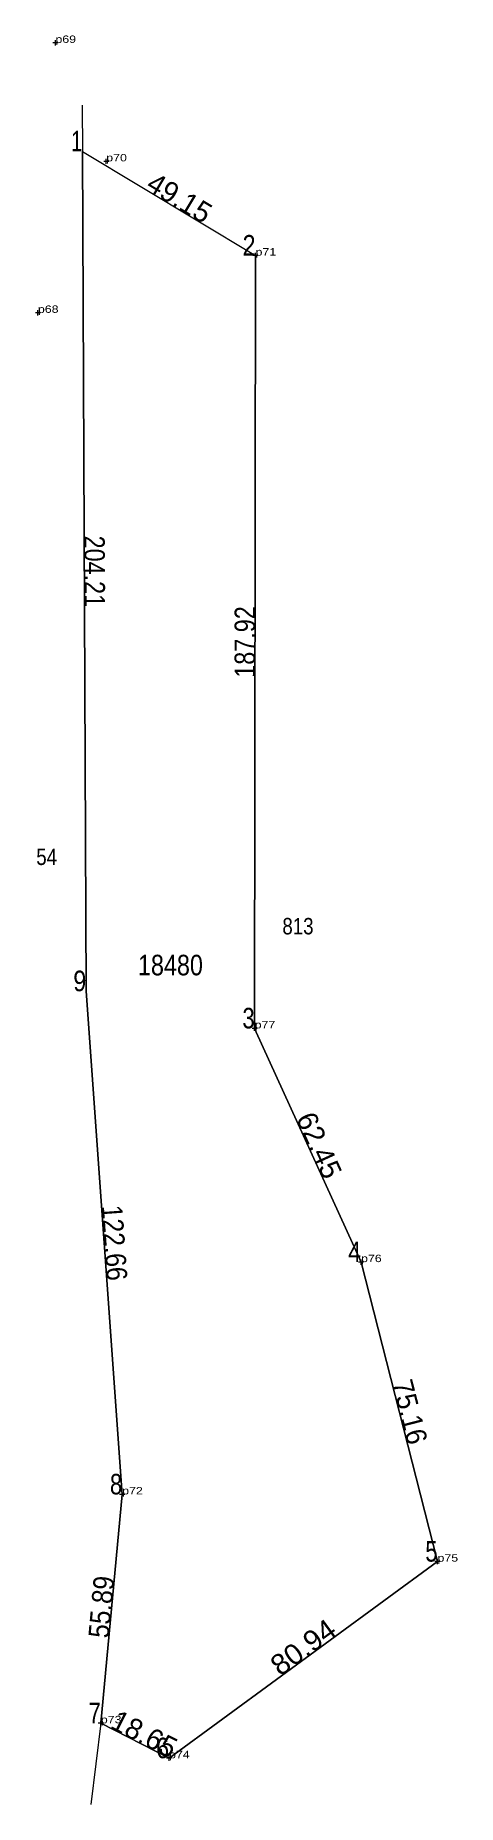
# Model space of a CAD drawing. Header units: metres. Extents: x 551106 to 552488, y 1823968 to 1824398.
# Drawn here: x 551105.6 to 551208.3, y 1823968.1 to 1824398.3 of the extents above.
import ezdxf
from ezdxf.enums import TextEntityAlignment as Align

# ---------------------------------------------------------------- set-up
doc = ezdxf.new("R2010")
doc.units = ezdxf.units.M
doc.header["$LTSCALE"] = 2
for name, color, linetype, lineweight in [('1', 7, 'Continuous', 13), ('10', 7, 'Continuous', 13), ('15', 7, 'Continuous', 13), ('63', 7, 'Continuous', 13), ('7', 7, 'Continuous', 13)]:
    doc.layers.add(name, color=color, linetype=linetype, lineweight=lineweight)
doc.layers.add('12', color=7, linetype='Continuous')

msp = doc.modelspace()

# ---------------------------------------------------------------- linework, layer by layer
at = {"layer": '1'}
msp.add_lwpolyline([(551117.05, 1824370.09), (551159.17, 1824344.76), (551158.95, 1824156.84), (551184.84, 1824100.01), (551203.44, 1824027.19), (551138.13, 1823979.38), (551121.53, 1823987.88), (551126.72, 1824043.53), (551117.99, 1824165.88)], close=True, dxfattribs=at)
at = {"layer": '10'}
msp.add_lwpolyline([(551116.99, 1824381.3), (551117.05, 1824370.09), (551117.99, 1824165.88)], dxfattribs=at)
at = {"layer": '15'}
for p, q in [((551117.05, 1824370.09), (551159.17, 1824344.76)), ((551121.53, 1823987.88), (551119.08, 1823968.1))]:
    msp.add_line(p, q, dxfattribs=at)
msp.add_lwpolyline([(551117.99, 1824165.88), (551126.72, 1824043.53), (551121.53, 1823987.88), (551138.13, 1823979.38), (551203.44, 1824027.19), (551184.84, 1824100.01), (551158.95, 1824156.84), (551159.17, 1824344.76)], dxfattribs=at)
at = {"layer": '7'}
for p, q in [((551111.11, 1824396.47), (551109.86, 1824396.47)), ((551110.49, 1824395.85), (551110.49, 1824397.1)), ((551123.47, 1824367.66), (551122.22, 1824367.66)), ((551122.84, 1824367.03), (551122.84, 1824368.28)), ((551159.79, 1824344.76), (551158.54, 1824344.76)), ((551159.17, 1824344.14), (551159.17, 1824345.39)), ((551106.22, 1824330.21), (551106.22, 1824331.45)), ((551106.85, 1824330.83), (551105.6, 1824330.83)), ((551159.57, 1824156.84), (551158.33, 1824156.84)), ((551158.95, 1824156.21), (551158.95, 1824157.46)), ((551185.46, 1824100.01), (551184.22, 1824100.01)), ((551184.84, 1824099.39), (551184.84, 1824100.64)), ((551127.34, 1824043.53), (551126.1, 1824043.53)), ((551126.72, 1824042.91), (551126.72, 1824044.15)), ((551204.07, 1824027.19), (551202.82, 1824027.19)), ((551203.44, 1824026.57), (551203.44, 1824027.81)), ((551122.15, 1823987.88), (551120.9, 1823987.88)), ((551121.53, 1823987.26), (551121.53, 1823988.51)), ((551138.75, 1823979.38), (551137.5, 1823979.38)), ((551138.13, 1823978.75), (551138.13, 1823980))]:
    msp.add_line(p, q, dxfattribs=at)

# ---------------------------------------------------------------- texts
at = {"layer": '1', "width": 0.85}
msp.add_text('18480', height=5, dxfattribs=at).set_placement((551138.46, 1824169.74), align=Align.CENTER)
at = {"layer": '12', "width": 1.25}
for s, p in [('p69', (551110.48, 1824396.47)), ('p70', (551122.84, 1824367.66)), ('p71', (551159.17, 1824344.76)), ('p68', (551106.22, 1824330.83)), ('p77', (551158.95, 1824156.84)), ('p76', (551184.84, 1824100.01)), ('p72', (551126.72, 1824043.53)), ('p75', (551203.44, 1824027.19)), ('p73', (551121.53, 1823987.88)), ('p74', (551138.13, 1823979.38))]:
    msp.add_text(s, height=1.8, dxfattribs=at).set_placement(p)
at = {"layer": '15', "width": 0.85}
for s, p in [('54', (551108.35, 1824196.57)), ('813', (551169.485, 1824179.7))]:
    msp.add_text(s, height=4, dxfattribs=at).set_placement(p, align=Align.CENTER)
at = {"layer": '63'}
for s, width, p in [(' 1', 0.75, (551117.05, 1824370.09)), (' 2', 0.85, (551159.17, 1824344.76)), (' 9', 0.85, (551117.99, 1824165.88)), (' 3', 0.8, (551158.95, 1824156.84)), (' 4', 0.85, (551184.84, 1824100.01)), (' 8', 0.8, (551126.72, 1824043.53)), (' 5', 0.8, (551203.44, 1824027.19)), (' 7', 0.8, (551121.53, 1823987.88)), (' 6', 0.85, (551138.13, 1823979.38))]:
    msp.add_text(s, height=5, dxfattribs=dict(at, width=width)).set_placement(p, align=Align.RIGHT)
for s, rotation, p in [('49.15', 328.978, (551139.397, 1824356.648)), ('62.45', 294.493, (551172.368, 1824127.381)), ('18.65', 332.885, (551130.971, 1823983.044))]:
    msp.add_text(s, height=5, rotation=rotation, dxfattribs=at).set_placement(p, align=Align.CENTER)
for s, rotation, width, p in [('204.21', 270.264, 0.85, (551117.52, 1824267.962)), ('187.92', 89.933, 0.85, (551159.06, 1824250.797)), ('122.66', 274.081, 0.9, (551122.376, 1824104.523)), ('75.16', 284.328, 0.95, (551194.294, 1824062.979)), ('55.89', 84.672, 0.9, (551124.143, 1824015.933)), ('80.94', 36.206, 1.05, (551172.253, 1824004.366))]:
    msp.add_text(s, height=5, rotation=rotation, dxfattribs=dict(at, width=width)).set_placement(p, align=Align.CENTER)

doc.saveas('drawing.dxf')
